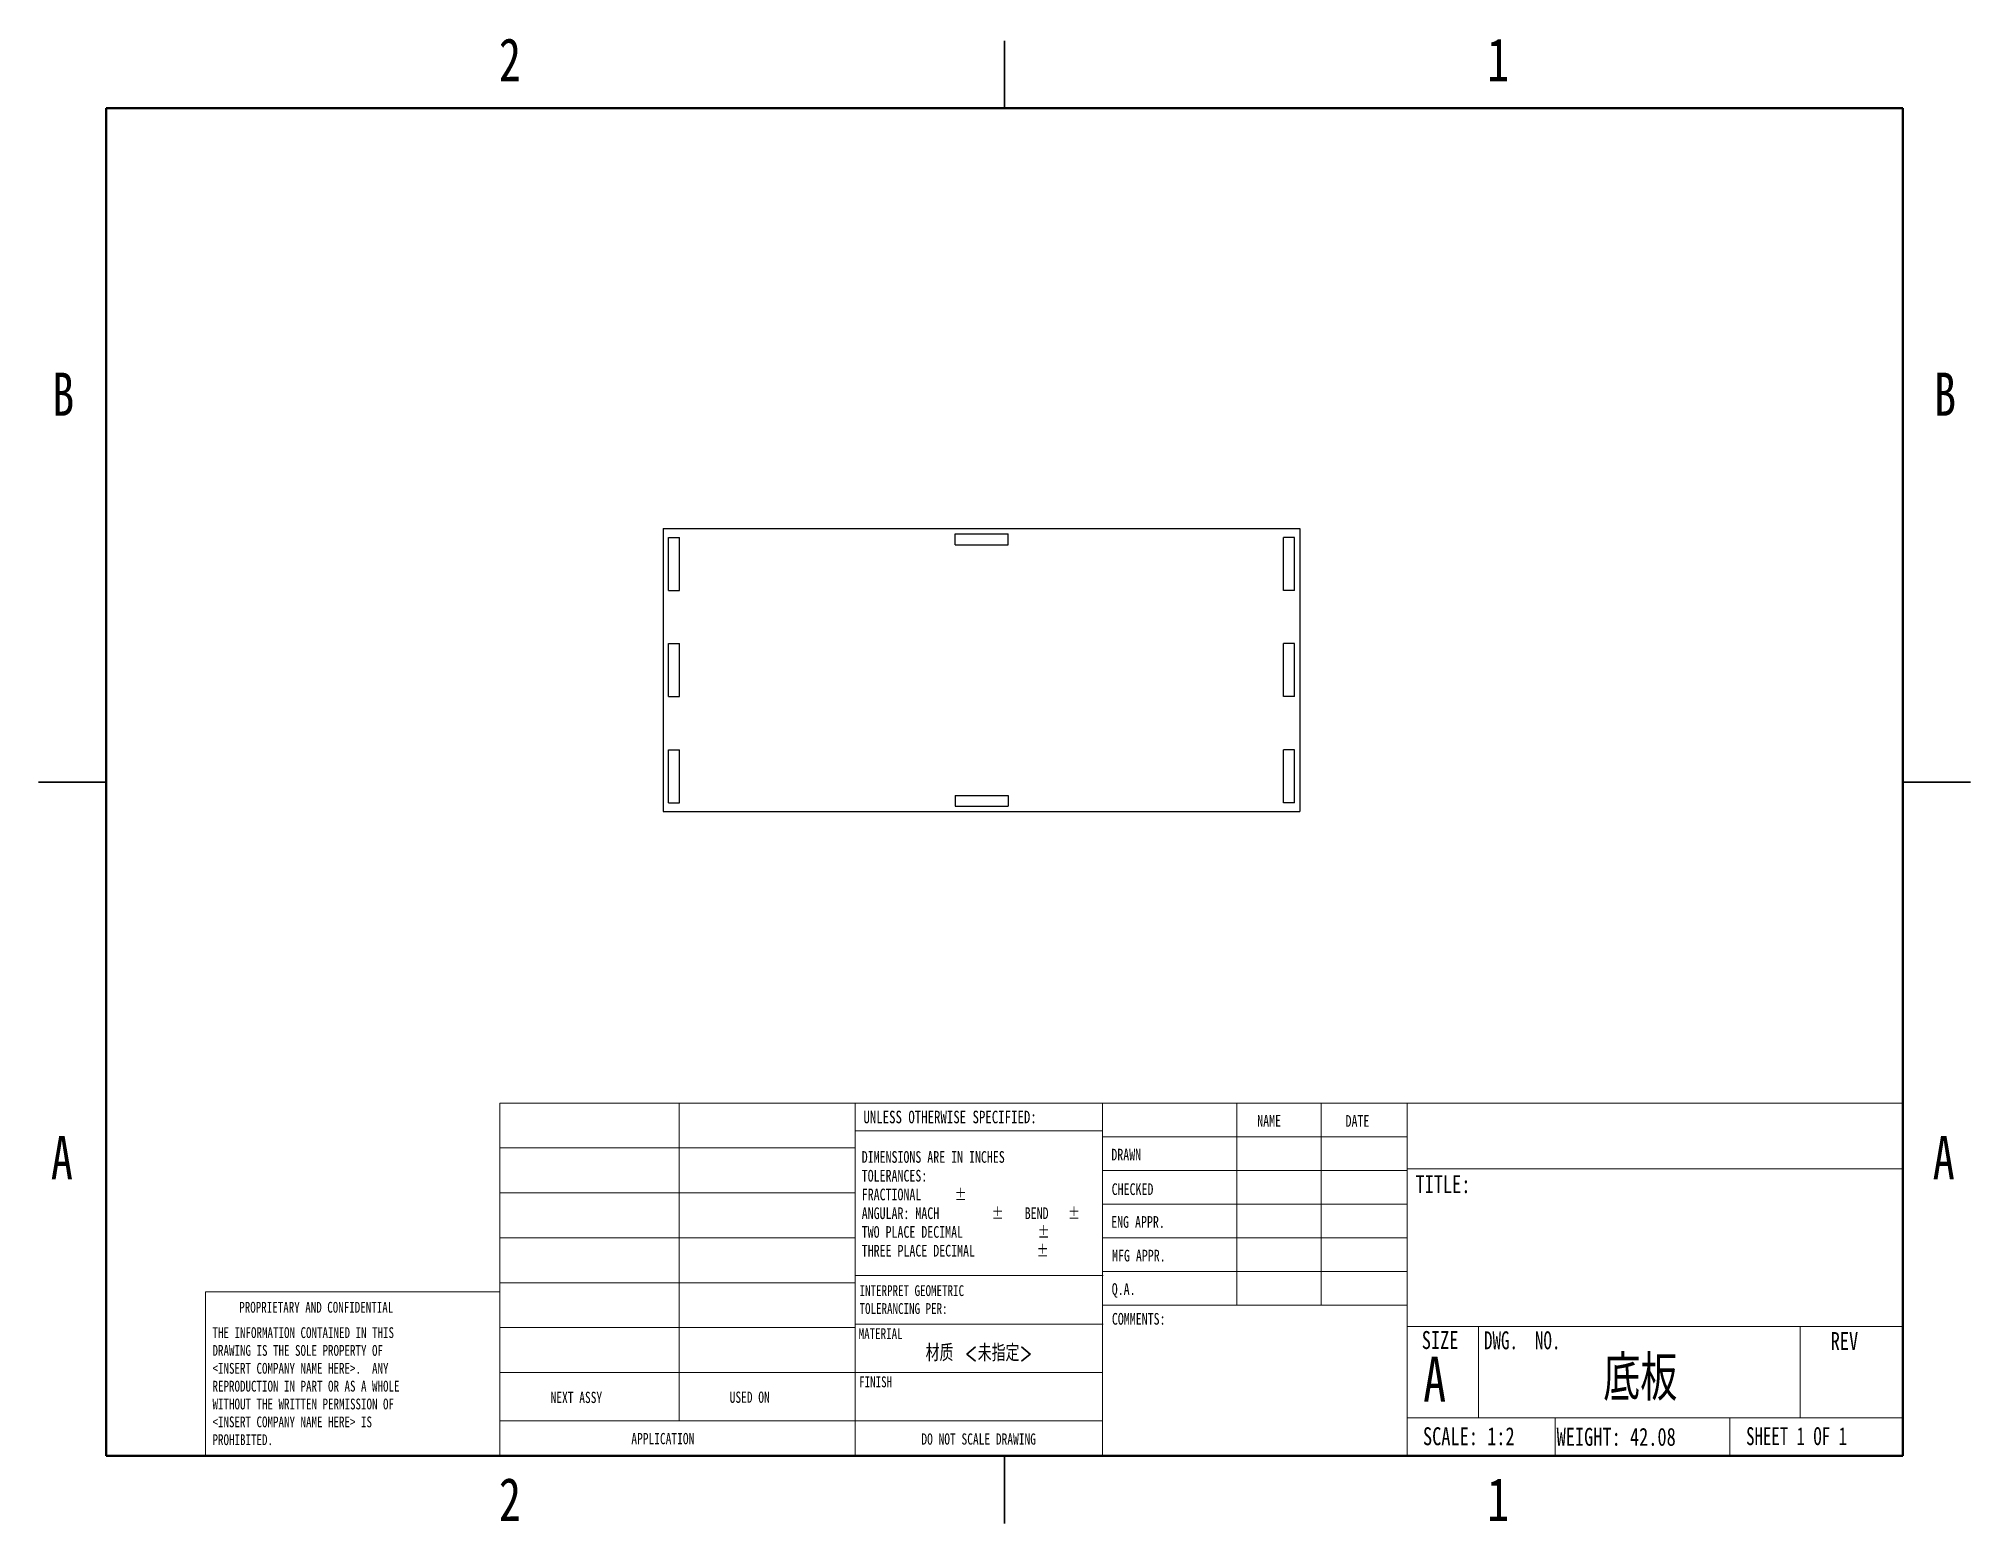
# Model space of a CAD drawing. Header units: millimetres. Extents: x 3 to 276, y 3 to 213.
import ezdxf

# ---------------------------------------------------------------- set-up
doc = ezdxf.new("R2010")
doc.units = ezdxf.units.MM
doc.styles.add('SLDTEXTSTYLE0', font='TXT', dxfattribs={"width": 0.75})
doc.styles.add('SLDTEXTSTYLE1', font='TXT', dxfattribs={"width": 0.75, "bigfont": 'bigfont'})
doc.styles.add('SLDTEXTSTYLE2', font='TXT', dxfattribs={"width": 0.6875})
doc.styles.add('SLDTEXTSTYLE3', font='TXT', dxfattribs={"width": 0.694444})

msp = doc.modelspace()

# ---------------------------------------------------------------- linework, layer by layer
at = {"color": 7, "linetype": 'Continuous', "lineweight": 25}
for p, q in [((139.7, 212.72), (139.7, 203.2)), ((139.7, 203.2), (139.7, 212.72)), ((91.46, 143.78), (91.46, 103.78)), ((91.46, 143.78), (181.46, 143.78)), ((92.21, 135.03), (92.21, 142.53)), ((92.21, 142.53), (93.76, 142.53)), ((93.76, 135.03), (93.76, 142.53)), ((132.71, 141.48), (132.71, 143.03)), ((132.71, 143.03), (140.21, 143.03)), ((140.21, 141.48), (140.21, 143.03)), ((179.16, 135.03), (179.16, 142.53)), ((180.71, 142.53), (179.16, 142.53)), ((180.71, 135.03), (180.71, 142.53)), ((181.46, 143.78), (181.46, 103.78)), ((132.71, 141.48), (140.21, 141.48)), ((92.21, 135.03), (93.76, 135.03)), ((180.71, 135.03), (179.16, 135.03)), ((92.21, 120.03), (92.21, 127.53)), ((92.21, 127.53), (93.76, 127.53)), ((93.76, 120.03), (93.76, 127.53)), ((179.16, 120.03), (179.16, 127.53)), ((180.71, 127.53), (179.16, 127.53)), ((180.71, 120.03), (180.71, 127.53)), ((92.21, 120.03), (93.76, 120.03)), ((180.71, 120.03), (179.16, 120.03)), ((92.21, 105.03), (92.21, 112.53)), ((92.21, 112.53), (93.76, 112.53)), ((93.76, 105.03), (93.76, 112.53)), ((179.16, 105.03), (179.16, 112.53)), ((180.71, 112.53), (179.16, 112.53)), ((180.71, 105.03), (180.71, 112.53)), ((3.17, 107.95), (12.7, 107.95)), ((12.7, 107.95), (3.17, 107.95)), ((276.23, 107.95), (266.7, 107.95)), ((266.7, 107.95), (276.23, 107.95)), ((91.46, 103.78), (181.46, 103.78)), ((92.21, 105.03), (93.76, 105.03)), ((132.71, 106.08), (132.71, 104.53)), ((132.71, 106.08), (140.21, 106.08)), ((132.71, 104.53), (140.21, 104.53)), ((140.21, 106.08), (140.21, 104.53)), ((180.71, 105.03), (179.16, 105.03)), ((139.7, 3.17), (139.7, 12.7)), ((139.7, 12.7), (139.7, 3.17))]:
    msp.add_line(p, q, dxfattribs=at)
at = {"color": 7, "linetype": 'Continuous', "lineweight": 50}
for p, q in [((12.7, 12.7), (12.7, 203.2)), ((12.7, 203.2), (266.7, 203.2)), ((266.7, 203.2), (266.7, 12.7)), ((266.7, 12.7), (12.7, 12.7))]:
    msp.add_line(p, q, dxfattribs=at)
at = {"color": 7, "linetype": 'Continuous', "lineweight": 18}
for p, q in [((68.35, 62.59), (266.7, 62.59)), ((68.35, 12.7), (68.35, 62.59)), ((93.7, 62.59), (93.7, 17.69)), ((118.57, 12.7), (118.57, 62.59)), ((153.55, 62.59), (153.55, 12.7)), ((172.56, 62.59), (172.56, 34.02)), ((184.46, 62.59), (184.46, 34.02)), ((196.63, 62.59), (196.63, 12.7)), ((153.55, 58.67), (118.57, 58.67)), ((153.55, 57.83), (196.63, 57.83)), ((68.35, 56.24), (118.57, 56.24)), ((153.55, 53.07), (196.63, 53.07)), ((196.63, 53.27), (266.7, 53.27)), ((68.35, 49.89), (118.57, 49.89)), ((153.55, 48.31), (196.63, 48.31)), ((68.35, 43.54), (118.57, 43.54)), ((196.63, 43.54), (153.55, 43.54)), ((196.63, 38.78), (153.55, 38.78)), ((26.77, 12.7), (26.77, 35.92)), ((68.35, 35.92), (26.77, 35.92)), ((68.35, 37.19), (118.57, 37.19)), ((118.57, 38.19), (153.66, 38.19)), ((196.63, 34.02), (153.66, 34.02)), ((68.35, 30.84), (118.57, 30.84)), ((118.57, 31.34), (153.66, 31.34)), ((196.63, 30.98), (266.7, 30.98)), ((206.68, 30.98), (206.68, 18.11)), ((252.17, 30.98), (252.17, 18.11)), ((68.35, 24.49), (118.57, 24.49)), ((118.57, 24.48), (153.55, 24.48)), ((68.35, 17.69), (153.55, 17.69)), ((196.63, 18.11), (266.7, 18.11)), ((217.54, 18.11), (217.54, 12.7)), ((242.22, 18.11), (242.22, 12.7))]:
    msp.add_line(p, q, dxfattribs=at)

# ---------------------------------------------------------------- texts
at = {"color": 7, "linetype": 'Continuous', "lineweight": 0}
for s, insert, char_height, attachment_point, style in [('2', (69.79, 213.11), 6.1, 2, 'SLDTEXTSTYLE0'), ('1', (209.49, 213.11), 6.1, 2, 'SLDTEXTSTYLE0'), ('B', (6.65, 165.83), 6.1, 2, 'SLDTEXTSTYLE0'), ('B', (272.65, 165.83), 6.1, 2, 'SLDTEXTSTYLE0'), ('UNLESS OTHERWISE SPECIFIED:', (119.76, 61.5), 1.778, 1, 'SLDTEXTSTYLE0'), ('NAME', (175.42, 60.92), 1.651, 1, 'SLDTEXTSTYLE0'), ('DATE', (187.91, 60.88), 1.651, 1, 'SLDTEXTSTYLE0'), ('A', (6.46, 57.92), 6.1, 2, 'SLDTEXTSTYLE0'), ('A', (272.46, 57.92), 6.1, 2, 'SLDTEXTSTYLE0'), ('DIMENSIONS ARE IN INCHES', (119.52, 55.79), 1.651, 1, 'SLDTEXTSTYLE0'), ('DRAWN', (154.8, 56.12), 1.651, 1, 'SLDTEXTSTYLE0'), ('TOLERANCES:', (119.52, 53.14), 1.651, 1, 'SLDTEXTSTYLE0'), ('TITLE:', (197.79, 52.39), 2.54, 1, 'SLDTEXTSTYLE0'), ('FRACTIONAL', (119.52, 50.49), 1.651, 1, 'SLDTEXTSTYLE0'), ('%%p', (132.66, 50.49), 1.651, 1, 'SLDTEXTSTYLE0'), ('CHECKED', (154.85, 51.24), 1.651, 1, 'SLDTEXTSTYLE0'), ('ANGULAR: MACH', (119.52, 47.84), 1.651, 1, 'SLDTEXTSTYLE0'), ('%%p', (137.89, 47.84), 1.651, 1, 'SLDTEXTSTYLE0'), ('BEND', (142.56, 47.84), 1.651, 1, 'SLDTEXTSTYLE0'), ('%%p', (148.67, 47.84), 1.651, 1, 'SLDTEXTSTYLE0'), ('ENG APPR.', (154.78, 46.6), 1.651, 1, 'SLDTEXTSTYLE0'), ('TWO PLACE DECIMAL', (119.52, 45.19), 1.651, 1, 'SLDTEXTSTYLE0'), ('%%p', (144.39, 45.19), 1.651, 1, 'SLDTEXTSTYLE0'), ('THREE PLACE DECIMAL', (119.52, 42.54), 1.651, 1, 'SLDTEXTSTYLE0'), ('%%p', (144.25, 42.54), 1.651, 1, 'SLDTEXTSTYLE0'), ('MFG APPR.', (154.9, 41.85), 1.651, 1, 'SLDTEXTSTYLE0'), ('INTERPRET GEOMETRIC', (119.21, 36.83), 1.524, 1, 'SLDTEXTSTYLE0'), ('Q.A.', (154.86, 37.12), 1.651, 1, 'SLDTEXTSTYLE0'), ('PROPRIETARY AND CONFIDENTIAL', (31.53, 34.48), 1.524, 1, 'SLDTEXTSTYLE0'), ('TOLERANCING PER:', (119.21, 34.3), 1.524, 1, 'SLDTEXTSTYLE0'), ('COMMENTS:', (154.88, 32.91), 1.651, 1, 'SLDTEXTSTYLE0'), ('THE INFORMATION CONTAINED IN THIS', (27.75, 30.9), 1.524, 1, 'SLDTEXTSTYLE0'), ('MATERIAL', (119.08, 30.75), 1.524, 1, 'SLDTEXTSTYLE0'), ('SIZE', (198.68, 30.36), 2.54, 1, 'SLDTEXTSTYLE0'), ('DWG.  NO.', (207.48, 30.32), 2.54, 1, 'SLDTEXTSTYLE3'), ('REV', (256.48, 30.22), 2.54, 1, 'SLDTEXTSTYLE0'), ('DRAWING IS THE SOLE PROPERTY OF', (27.75, 28.38), 1.524, 1, 'SLDTEXTSTYLE0'), ('材质 <未指定>', (136.1, 28.47), 2.381, 2, 'SLDTEXTSTYLE1'), ('底板', (229.57, 26.87), 6.35, 2, 'SLDTEXTSTYLE1'), ('<INSERT COMPANY NAME HERE>.  ANY', (27.75, 25.85), 1.524, 1, 'SLDTEXTSTYLE0'), ('A', (198.88, 26.72), 6.35, 1, 'SLDTEXTSTYLE0'), ('REPRODUCTION IN PART OR AS A WHOLE', (27.75, 23.33), 1.524, 1, 'SLDTEXTSTYLE0'), ('FINISH', (119.15, 23.94), 1.524, 1, 'SLDTEXTSTYLE0'), ('WITHOUT THE WRITTEN PERMISSION OF', (27.75, 20.81), 1.524, 1, 'SLDTEXTSTYLE0'), ('NEXT ASSY', (75.54, 21.77), 1.587, 1, 'SLDTEXTSTYLE0'), ('USED ON', (100.85, 21.8), 1.587, 1, 'SLDTEXTSTYLE0'), ('<INSERT COMPANY NAME HERE> IS', (27.75, 18.28), 1.524, 1, 'SLDTEXTSTYLE0'), ('SCALE: 1:2', (198.85, 16.76), 2.54, 1, 'SLDTEXTSTYLE0'), ('WEIGHT: 42.08', (217.74, 16.68), 2.54, 1, 'SLDTEXTSTYLE0'), ('SHEET 1 OF 1', (244.53, 16.77), 2.54, 1, 'SLDTEXTSTYLE2'), ('PROHIBITED.', (27.75, 15.76), 1.524, 1, 'SLDTEXTSTYLE0'), ('APPLICATION', (86.95, 15.95), 1.5875, 1, 'SLDTEXTSTYLE0'), ('DO NOT SCALE DRAWING', (136.05, 15.89), 1.5875, 2, 'SLDTEXTSTYLE0'), ('2', (69.79, 9.61), 6.1, 2, 'SLDTEXTSTYLE0'), ('1', (209.49, 9.61), 6.1, 2, 'SLDTEXTSTYLE0')]:
    msp.add_mtext(s, dxfattribs=dict(at, insert=insert, char_height=char_height, attachment_point=attachment_point, style=style))

doc.saveas('drawing.dxf')
